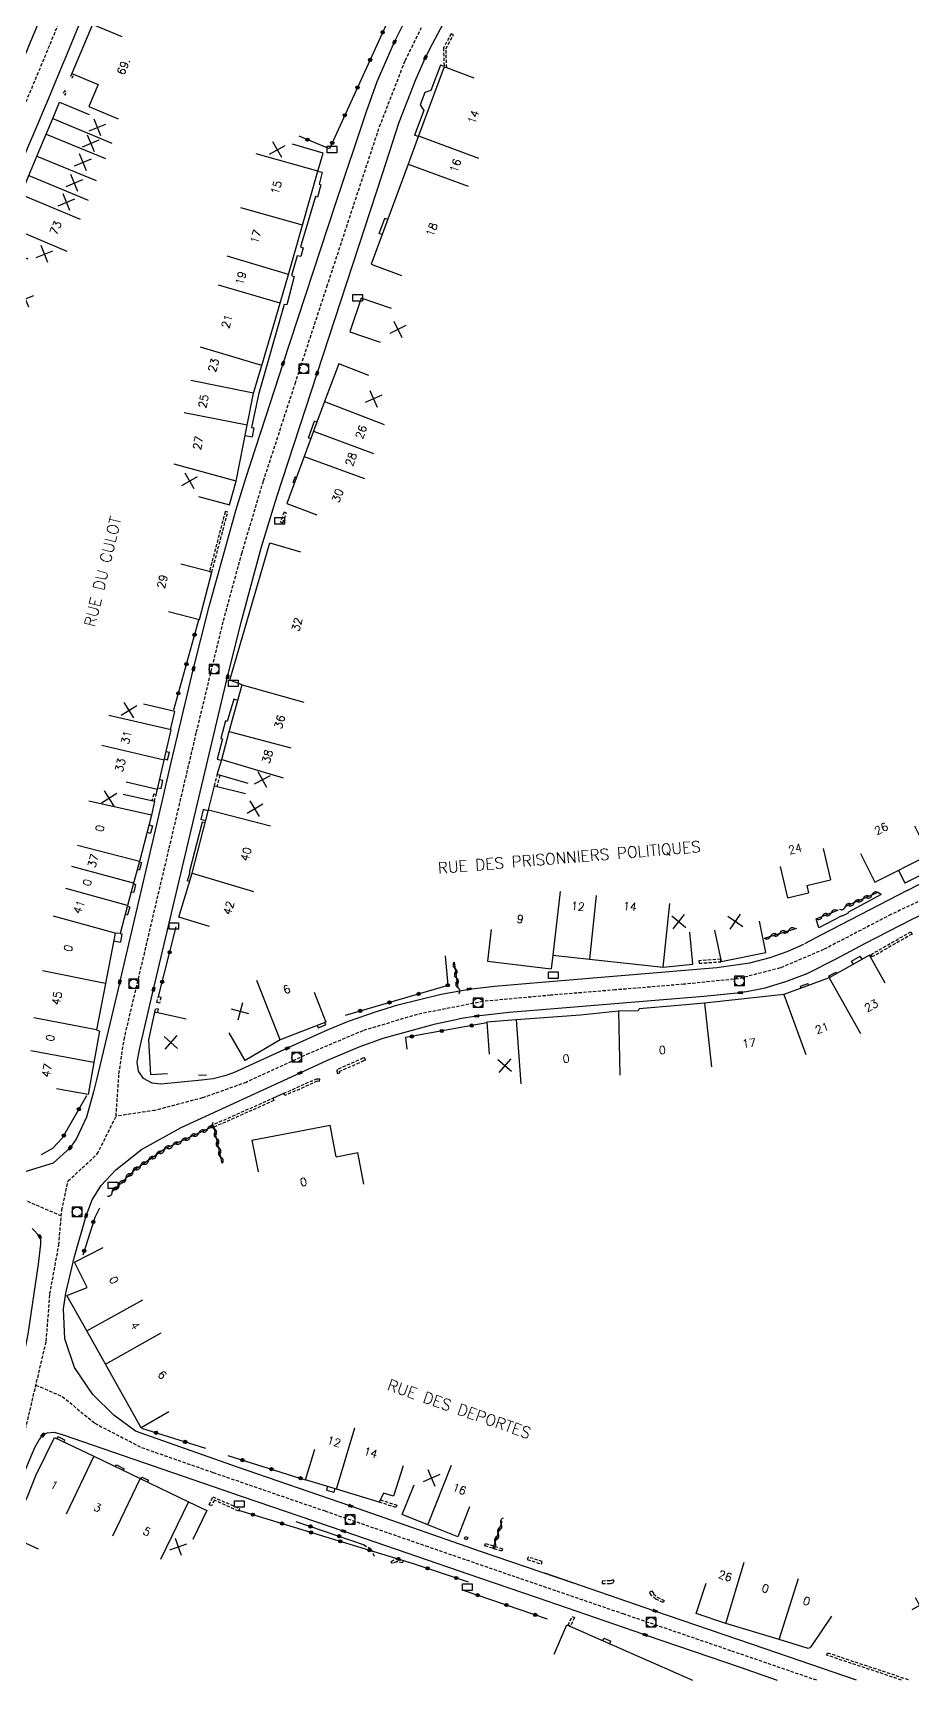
# Model space of a CAD drawing. Header units: millimetres. Extents: x 114000 to 119599, y 120000 to 124063.
# Drawn here: x 114258.4 to 114395.7, y 120000 to 120257.3 of the extents above; entities that cross this region are included whole.
import ezdxf
from ezdxf.enums import TextEntityAlignment as Align

# ---------------------------------------------------------------- set-up
doc = ezdxf.new("R2010")
doc.units = ezdxf.units.MM
doc.linetypes.add('DASHED', pattern=[0.75, 0.5, -0.25])
doc.layers.get('0').update_dxf_attribs({"linetype": 'CONTINUOUS'})
for name, color, linetype in [('W0001', 6, 'DASHED'), ('W0008', 7, 'CONTINUOUS'), ('W0100', 7, 'CONTINUOUS'), ('W0105', 7, 'CONTINUOUS'), ('W0112', 1, 'DASHED'), ('W0310', 3, 'CONTINUOUS'), ('W0322', 7, 'CONTINUOUS'), ('W0400', 7, 'CONTINUOUS'), ('W0420', 7, 'CONTINUOUS'), ('W0989', 7, 'CONTINUOUS'), ('W0991', 7, 'CONTINUOUS'), ('W1102', 7, 'CONTINUOUS'), ('W1471', 7, 'CONTINUOUS')]:
    doc.layers.add(name, color=color, linetype=linetype)
doc.styles.get("Standard").update_dxf_attribs({"font": 'romans.shx', "width": 0.85})

# ---------------------------------------------------------------- blocks, each defined once
blk = doc.blocks.new('t991o')
at = {"color": 0, "linetype": 'Continuous'}
for p, q in [((-1, 1), (1, -1)), ((-1, -1), (1, 1))]:
    blk.add_line(p, q, dxfattribs=at)
blk = doc.blocks.new('T420')
for p, q in [((0.75, 0.75), (-0.75, 0.75)), ((-0.75, 0.75), (-0.75, -0.75)), ((0.75, 0.75), (0.75, -0.75)), ((0.75, -0.75), (-0.75, -0.75))]:
    blk.add_line(p, q)
blk.add_ellipse((0, 0), major_axis=(-0.53, 0.53), ratio=1, start_param=3.926991, end_param=10.210176)
blk = doc.blocks.new('T400')
for p, q in [((-0.15, 0.3), (0.15, 0.3)), ((-0.15, -0.25), (-0.15, 0.3)), ((-0.15, 0.15), (0.15, 0.15)), ((-0.15, 0), (0.15, 0)), ((0.15, 0.3), (0.15, -0.25)), ((-0.15, -0.15), (0.15, -0.15)), ((-0.15, -0.25), (-0.15, -0.3)), ((-0.15, -0.3), (0.15, -0.3)), ((0.15, -0.3), (0.15, -0.25))]:
    blk.add_line(p, q)
blk = doc.blocks.new('T1471')
at = {"color": 0, "linetype": 'Continuous', "flags": 128}
blk.add_lwpolyline([(-0.75, -0.5), (-0.75, 0.5), (0.75, 0.5), (0.75, -0.5), (-0.75, -0.5)], dxfattribs=at)
blk = doc.blocks.new('t322o')
at = {"color": 0, "linetype": 'Continuous'}
for radius in [0.25, 0.15]:
    blk.add_circle((0, 0), radius, dxfattribs=at)
blk = doc.blocks.new('t310o')
at = {"color": 0, "linetype": 'Continuous'}
for centre, start, end in [((-0.5, 0.38), 216.8699, 323.1304), ((0.5, -0.37), 36.8699, 143.1303)]:
    blk.add_arc(centre, 0.625, start, end, dxfattribs=at)

msp = doc.modelspace()

# ---------------------------------------------------------------- linework, layer by layer
at = {"layer": 'W0001', "flags": 128}
msp.add_lwpolyline([(114124.61, 120000), (114153.49, 120035.19, 0.032311), (114161.59, 120046.71, 0.011331), (114164.06, 120050.99, 0.003417), (114167.59, 120057.5), (114193.07, 120110.09), (114235.62, 120198.21, 0.002687), (114237.99, 120203.16, 0.005396), (114242.59, 120213.17, 0.009452), (114258.07, 120248.19, 0.005968), (114269.54, 120276.43, 0.003915), (114276.69, 120295.1), (114297.83, 120351.27)], format="xyb", dxfattribs=at)
at = {"layer": 'W0001'}
for points in [[(114257.28, 120039.2), (114260.52, 120052.93), (114261.08, 120060.29), (114262.48, 120067.96), (114262.94, 120073.39), (114263.94, 120077.96), (114268.49, 120082.17), (114271.42, 120088.07), (114271.87, 120094.7), (114272.66, 120100.02), (114275.78, 120113.24), (114279.71, 120129.93), (114283.97, 120148.04), (114288.19, 120165.47), (114291.05, 120175.98), (114294.43, 120187.29), (114299.38, 120202.48), (114304.34, 120217.63), (114307.85, 120228.34), (114312.57, 120242.65), (114316.58, 120252.98), (114319.98, 120259.85)], [(114433.37, 120124.25), (114427.1, 120126.09), (114422.07, 120128.06), (114415.85, 120127.23), (114408.46, 120125.76), (114401.38, 120123.79), (114392.41, 120119.57), (114381.9, 120114.1), (114375.12, 120111.22), (114368.6, 120109.54), (114360.08, 120108.68), (114349.37, 120107.79), (114339.25, 120106.96), (114328.73, 120105.99), (114318.42, 120103.96), (114309.94, 120101.41), (114301.52, 120097.85), (114291.72, 120093.35), (114284.92, 120090.93), (114277.47, 120088.97), (114271.42, 120088.07)], [(114258.9, 120046.07), (114263.02, 120044.29), (114268.1, 120040.1), (114275.41, 120036.31), (114286.55, 120032.42), (114304.04, 120026.41), (114319.76, 120020.96), (114333.87, 120016.1), (114350.56, 120010.38), (114367.52, 120004.57), (114380.8, 120000)]]:
    msp.add_lwpolyline(points, dxfattribs=at)
at = {"layer": 'W0001', "flags": 128}
msp.add_lwpolyline([(114190.14, 120104.03), (114262.86, 120072.51)], dxfattribs=at)
at = {"layer": 'W0008'}
for p, q in [((114395.05, 120123.38), (114399.39, 120125.62)), ((114369.58, 120107.48), (114369.2, 120107.38)), ((114313.13, 120100.23), (114315.19, 120100.84)), ((114337.19, 120012.87), (114353.77, 120007.16)), ((114354.33, 120006.97), (114368.86, 120002)), ((114368.86, 120002), (114374.65, 120000))]:
    msp.add_line(p, q, dxfattribs=at)
msp.add_lwpolyline([(114245.18, 120234.89, 0.158015), (114248.38, 120234.9, 0.20159), (114249.42, 120235.79), (114254.29, 120246.94, 0.00299), (114257.91, 120255.46, 0.0028), (114261.21, 120263.47, 0.001686), (114267.19, 120278.6, 0.000753), (114269.83, 120285.37), (114294.98, 120352.16)], format="xyb", dxfattribs=at)
at = {"layer": 'W0008', "flags": 128}
msp.add_lwpolyline([(114300.71, 120350.38), (114279.51, 120294.04, -0.003915), (114272.34, 120275.33, -0.005968), (114260.85, 120247.02, -0.009447), (114245.34, 120211.92, -0.005385), (114240.71, 120201.87, -0.002685), (114238.33, 120196.9), (114195.19, 120107.56, 0.115827), (114195.31, 120106.23, 0.160032), (114196.39, 120104.75, 0.039205), (114197.31, 120104.2), (114255.66, 120078.92)], format="xyb", dxfattribs=at)
at = {"layer": 'W0008'}
for points in [[(114288.83, 120156.7), (114291.03, 120165.59), (114292.02, 120169.28), (114294.14, 120177.01), (114296.53, 120184.83), (114302.81, 120204.09), (114313.03, 120235.27), (114315.64, 120243.32), (114318.23, 120249.99), (114319.73, 120253.4), (114320.83, 120255.57), (114324.17, 120261.83), (114331.09, 120272.49), (114339.4, 120282.9), (114345.11, 120289.22), (114352.74, 120296.75), (114360.34, 120303.13), (114365.14, 120306.51)], [(114272.12, 120109.37), (114278.53, 120136.77), (114280.04, 120143.31), (114283.52, 120157.98), (114285.94, 120167.68), (114290.11, 120182.68), (114291.67, 120187.7), (114295.53, 120199.56), (114297.49, 120205.64), (114305.66, 120230.53), (114310.5, 120244.98), (114312.17, 120249.7), (114314.89, 120255.87), (114317.88, 120261.82), (114319.15, 120264.1), (114322.56, 120269.71), (114326.76, 120275.86), (114331.6, 120282.12), (114334.33, 120285.43), (114341.31, 120293.21), (114349, 120300.77), (114353.91, 120305.02)], [(114298.18, 120098.7), (114289.74, 120094.82), (114288.42, 120094.35), (114286.57, 120093.9), (114284.77, 120093.7), (114278.39, 120093.07), (114277.03, 120093.25), (114275.71, 120093.97), (114274.94, 120095.12), (114274.72, 120096.49), (114275.1, 120098.46), (114277.28, 120107.9), (114288.83, 120156.7)], [(114395.05, 120123.38), (114381.59, 120116.39), (114378.89, 120114.99)], [(114369.58, 120107.48), (114372.77, 120108.1), (114376.02, 120109.11), (114379.32, 120110.38), (114383.85, 120112.65), (114388.34, 120115.04), (114395.71, 120118.84), (114398.19, 120120), (114400.85, 120121.05)], [(114298.55, 120098.89), (114304.42, 120101.56), (114307.7, 120102.91), (114311.9, 120104.39), (114315.43, 120105.45), (114322.2, 120107.14), (114326.55, 120107.93), (114330.49, 120108.36), (114337.83, 120109), (114365.24, 120111.27), (114370.35, 120112.04), (114373.56, 120112.86), (114376.22, 120113.8), (114378.8, 120114.93)], [(114271.99, 120109.03), (114268.37, 120093.76), (114267.9, 120091.85), (114266.82, 120087.92), (114265.25, 120084.57), (114264.26, 120083.14), (114261.58, 120080.71), (114255.66, 120078.92)], [(114368.9, 120107.35), (114363.2, 120106.77), (114340.46, 120104.9), (114332.78, 120104.26), (114327.76, 120103.7), (114324.99, 120103.28)], [(114315.19, 120100.84), (114321.3, 120102.49), (114324.99, 120103.28)], [(114342.67, 120015.19), (114328.33, 120020.07), (114308.06, 120027.17), (114290.24, 120033.29), (114274.45, 120038.86), (114271.05, 120041.37), (114267.78, 120044.61), (114264.92, 120048.84), (114263.41, 120053.32), (114263.2, 120058), (114263.57, 120060.41), (114263.62, 120060.64), (114264.9, 120066.15), (114266.75, 120072.52), (114267.67, 120075.01), (114269.09, 120077.27), (114271.39, 120079.67), (114275.41, 120082.89), (114281.58, 120086.3), (114300.14, 120094.82), (114304.3, 120096.76), (114309.35, 120098.92), (114313.13, 120100.23)], [(114238.85, 120000), (114241.63, 120006.76), (114244.69, 120014.13), (114246.05, 120017.32), (114249.38, 120026.06), (114251.93, 120032.56), (114253.65, 120037.31), (114254.58, 120040.25), (114254.45, 120039.66), (114255.89, 120045.04), (114257.67, 120054.05), (114259.31, 120064.95), (114259.68, 120068.06), (114259.66, 120068.86), (114259.5, 120069.28), (114258.29, 120070.52)], [(114243.76, 120000), (114246.65, 120007.02), (114251.16, 120017.97), (114254.64, 120026.34), (114257.74, 120033.96), (114258.73, 120036.32), (114259.41, 120037.51), (114259.99, 120038.24), (114260.67, 120038.62), (114261.74, 120038.7), (114263.18, 120038.32), (114291.13, 120028.67), (114306.96, 120023.27), (114328.18, 120015.95), (114337.19, 120012.87)], [(114387.01, 120000), (114372.76, 120004.88), (114355.56, 120010.78), (114338.34, 120016.69)]]:
    msp.add_lwpolyline(points, dxfattribs=at)
at = {"layer": 'W0100'}
for p, q in [((114381.82, 120129.87), (114382.97, 120125)), ((114379.28, 120124.12), (114382.97, 120125)), ((114379.28, 120124.12), (114379.56, 120122.97)), ((114339.61, 120113.24), (114339.36, 120111.11)), ((114339.61, 120113.24), (114345.34, 120112.57)), ((114282.34, 120103.22), (114277.46, 120104.3)), ((114292.64, 120084.3), (114304.84, 120086.67)), ((114305.8, 120081.73), (114304.84, 120086.67)), ((114292.64, 120084.3), (114293.59, 120079.39)), ((114305.8, 120081.73), (114309.15, 120082.38)), ((114310.1, 120077.47), (114309.15, 120082.38))]:
    msp.add_line(p, q, dxfattribs=at)
at = {"layer": 'W0100', "flags": 128}
for points in [[(114272.35, 120256.65), (114267.75, 120258.6), (114264.51, 120250.92), (114268.6, 120249.19), (114267.15, 120245.78), (114271.76, 120243.84)], [(114257.71, 120221.92), (114253.13, 120223.91), (114254.51, 120227.09), (114256.58, 120232.01), (114257.82, 120234.99), (114259.11, 120238.12), (114260.52, 120241.47), (114261.53, 120243.9), (114262.58, 120246.43), (114267.19, 120244.52)]]:
    msp.add_lwpolyline(points, dxfattribs=at)
at = {"layer": 'W0100'}
for points in [[(114327.34, 120250.22), (114322.65, 120251.96), (114318.64, 120241.18), (114317.01, 120236.79), (114311.27, 120221.12), (114315.96, 120219.4)], [(114284.31, 120184.87), (114289.13, 120183.54), (114290.15, 120187.26), (114291.87, 120196.02), (114292.88, 120200.99), (114294.17, 120205.31), (114297.02, 120215.07), (114298.34, 120219.55), (114300.51, 120227.23), (114302.92, 120235.65), (114303.74, 120238.49), (114298.94, 120239.88)], [(114314.4, 120214.21), (114309.67, 120215.81), (114307.9, 120210.58), (114312.63, 120208.98)], [(114310.87, 120203.77), (114306.2, 120205.56), (114303.95, 120199.68), (114302.25, 120195.06), (114300.8, 120191.09), (114298.09, 120183.76), (114302.77, 120182.02)], [(114292.02, 120140.04), (114287.22, 120141.46), (114287.91, 120143.77), (114289.06, 120148.15), (114291.12, 120155.44), (114289.17, 120156.16), (114295.41, 120177.61), (114300.21, 120176.21)], [(114279.6, 120166.89), (114284.44, 120165.63), (114286.38, 120173.04), (114281.54, 120174.3)], [(114273, 120140.29), (114277.87, 120139.16), (114278.92, 120143.7), (114280.01, 120148.4), (114279.91, 120148.44), (114280.58, 120151.29), (114275.71, 120152.44)], [(114272.52, 120138.34), (114277.4, 120137.26), (114276.93, 120135.11), (114275.05, 120127.84), (114274.16, 120124.49), (114273.19, 120120.99), (114272.04, 120116.59), (114271.3, 120116.63), (114269.75, 120108.82), (114268.37, 120101.58), (114268.85, 120101.35), (114267.96, 120096.48), (114267.05, 120091.46), (114262.13, 120092.35)], [(114286.02, 120117.72), (114281.23, 120119.16), (114283.3, 120126.05), (114285.84, 120135.92), (114286.77, 120139.67), (114291.62, 120138.47)], [(114387.64, 120129.08), (114389.9, 120124.62), (114398.39, 120128.91), (114396.14, 120133.38)], [(114375.12, 120127.05), (114376.28, 120122.19), (114379.56, 120122.97)], [(114364.88, 120117.11), (114365.88, 120112.21), (114372.88, 120113.64), (114371.88, 120118.54)], [(114330, 120117.23), (114329.43, 120112.26), (114339.36, 120111.11)], [(114345.34, 120112.57), (114356.84, 120111.35), (114361.49, 120111.82), (114360.99, 120116.8)], [(114391.51, 120108.85), (114389.07, 120113.21), (114382.77, 120109.69), (114375.69, 120107.1), (114363.28, 120105.74), (114359.16, 120105.35), (114353.1, 120104.82), (114352.94, 120104.55), (114349.85, 120104.49), (114343.93, 120103.84), (114333.88, 120103.1), (114329.32, 120102.77), (114329.68, 120097.78)], [(114302.36, 120107.42), (114304.18, 120102.76), (114297.05, 120099.97), (114291.57, 120096.77), (114289.05, 120101.1)], [(114279.43, 120094.67), (114276.86, 120094.52), (114276.51, 120100), (114277.46, 120104.3)], [(114279.68, 120041.87), (114275.32, 120039.41), (114269.74, 120049.34), (114266.84, 120054.53), (114263.73, 120060.07), (114266.92, 120061.33), (114264.92, 120065.28), (114269.38, 120067.54)], [(114259.32, 120020.43), (114254.78, 120022.52), (114257.65, 120028.75), (114258.89, 120031.94), (114261.79, 120037.91), (114267.97, 120034.95), (114275.17, 120031.49), (114282.73, 120027.82), (114285.57, 120026.46), (114283.41, 120021.95)], [(114316.26, 120033.46), (114314.72, 120028.7), (114313.18, 120029.2), (114312.5, 120027.81), (114305.83, 120029.8), (114300.99, 120031.28), (114302.45, 120036.06)], [(114326.62, 120027.04), (114324.79, 120022.39), (114320.12, 120024.23), (114316.09, 120025.84), (114317.94, 120030.48)], [(114383.11, 120009.97), (114379.9, 120005.2), (114379.74, 120005.04), (114379.49, 120004.95), (114379.31, 120004.97), (114374.94, 120006.35), (114366.63, 120008.84), (114361.99, 120010.39), (114363.58, 120015.13)], [(114339.81, 120004.05), (114341.82, 120008.63), (114361.44, 120000)]]:
    msp.add_lwpolyline(points, dxfattribs=at)
at = {"layer": 'W0105'}
for p, q in [((114322.63, 120252), (114322.05, 120252.22)), ((114318.6, 120241.08), (114318, 120241.31)), ((114302.93, 120235.69), (114303.6, 120235.51)), ((114312.52, 120225.94), (114313.38, 120228.28)), ((114313.83, 120228.11), (114313.38, 120228.28)), ((114312.97, 120225.78), (114312.52, 120225.94)), ((114301.44, 120194.04), (114302.38, 120196.6)), ((114302.76, 120196.46), (114302.38, 120196.6)), ((114291.55, 120194.39), (114292.69, 120194.2)), ((114301.82, 120193.89), (114301.44, 120194.04)), ((114299.06, 120187.06), (114299.37, 120187.91)), ((114299.28, 120186.98), (114299.06, 120187.06)), ((114299.59, 120187.82), (114299.37, 120187.91)), ((114290.43, 120152.99), (114289.78, 120153.18)), ((114278.96, 120143.86), (114279.45, 120143.73)), ((114279.23, 120145.03), (114279.74, 120144.9)), ((114279.45, 120143.73), (114279.74, 120144.9)), ((114278.22, 120140.68), (114278.74, 120140.57)), ((114277.68, 120138.27), (114277.87, 120139.16)), ((114277.91, 120139.34), (114278.48, 120139.23)), ((114278.48, 120139.23), (114278.74, 120140.57)), ((114285.03, 120135.96), (114284.65, 120134.4)), ((114285.8, 120135.78), (114285.03, 120135.96)), ((114276.54, 120133.6), (114277.11, 120133.43)), ((114277.11, 120133.43), (114276.78, 120132.27)), ((114285.4, 120134.22), (114284.65, 120134.4)), ((114285.31, 120133.87), (114284.84, 120133.99)), ((114276.23, 120132.42), (114276.78, 120132.27)), ((114275.03, 120127.77), (114275.39, 120127.68)), ((114274.73, 120126.63), (114275.1, 120126.54)), ((114275.39, 120127.68), (114275.1, 120126.54)), ((114393.58, 120126.48), (114394.6, 120124.46)), ((114399.01, 120126.7), (114394.6, 120124.46)), ((114273.78, 120123.13), (114274.18, 120123.04)), ((114274.12, 120124.35), (114274.47, 120124.27)), ((114274.47, 120124.27), (114274.18, 120123.04)), ((114282.9, 120124.71), (114282.54, 120124.82)), ((114390.9, 120122.71), (114390.34, 120123.01)), ((114273.16, 120120.86), (114273.55, 120120.75)), ((114273.55, 120120.75), (114273.21, 120119.54)), ((114272.84, 120119.64), (114273.21, 120119.54)), ((114381.15, 120117.49), (114380.75, 120118.89)), ((114271.07, 120115.46), (114272.09, 120115.26)), ((114272.04, 120116.59), (114272.34, 120116.53)), ((114272.34, 120116.53), (114272.09, 120115.26)), ((114386.26, 120112.28), (114387.62, 120113.07)), ((114387.91, 120112.57), (114387.62, 120113.07)), ((114382.71, 120109.98), (114383.83, 120110.56)), ((114382.84, 120109.73), (114382.71, 120109.98)), ((114383.94, 120110.35), (114383.83, 120110.56)), ((114386.54, 120111.8), (114386.26, 120112.28)), ((114378.28, 120108.38), (114379.45, 120108.8)), ((114378.39, 120108.09), (114378.28, 120108.38)), ((114379.56, 120108.51), (114379.45, 120108.8)), ((114302.82, 120102.23), (114302.96, 120101.87)), ((114302.96, 120101.87), (114304.11, 120102.35)), ((114303.98, 120102.68), (114304.11, 120102.35)), ((114284.29, 120094.46), (114285.53, 120094.55)), ((114295.88, 120090.87), (114297.6, 120091.64)), ((114262.23, 120037.71), (114262.37, 120037.99)), ((114263.44, 120037.46), (114262.37, 120037.99)), ((114263.3, 120037.19), (114263.44, 120037.46)), ((114271.33, 120033.34), (114271.46, 120033.6)), ((114271.46, 120033.6), (114272.67, 120032.99)), ((114272.55, 120032.75), (114272.67, 120032.99)), ((114275.29, 120031.43), (114275.42, 120031.71)), ((114275.42, 120031.71), (114276.5, 120031.2)), ((114276.36, 120030.91), (114276.5, 120031.2)), ((114304.42, 120030.23), (114304.27, 120029.66)), ((114304.27, 120029.66), (114305.44, 120029.35)), ((114305.58, 120029.88), (114305.44, 120029.35)), ((114347.43, 120006.16), (114347.6, 120006.56)), ((114347.6, 120006.56), (114348.66, 120006.1)), ((114348.49, 120005.7), (114348.66, 120006.1))]:
    msp.add_line(p, q, dxfattribs=at)
for points in [[(114322.05, 120252.22), (114320.56, 120248.26), (114319.64, 120247.97), (114318.92, 120246.03), (114319.48, 120245.17), (114318, 120241.31)], [(114303.6, 120235.51), (114303.12, 120233.63), (114303.4, 120233.52), (114302.85, 120231.62), (114302.57, 120231.7), (114300.2, 120223.84), (114300.61, 120223.7), (114300.27, 120222.34), (114299.69, 120222.44), (114298.79, 120219.38), (114299.22, 120219.22), (114298.1, 120214.79), (114297.68, 120214.85), (114293.64, 120200.78), (114292.57, 120195.63), (114292.92, 120195.58), (114292.69, 120194.2)], [(114289.78, 120153.18), (114288.77, 120149.7), (114288.49, 120149.8), (114287.8, 120147.05), (114288.06, 120147.01), (114287.2, 120143.83), (114287.83, 120143.67)], [(114284.84, 120133.99), (114282.81, 120126.13), (114282.91, 120126.09), (114282.54, 120124.82)], [(114390.9, 120122.71), (114385.66, 120119.88), (114385.72, 120119.77), (114384.8, 120119.3), (114384.75, 120119.36), (114381.15, 120117.49)]]:
    msp.add_lwpolyline(points, dxfattribs=at)
at = {"layer": 'W0112'}
for p, q in [((114323.74, 120257.14), (114322.52, 120254.89)), ((114322.52, 120254.89), (114322.64, 120251.92)), ((114323.04, 120251.82), (114322.93, 120254.8)), ((114286.37, 120173.04), (114288.85, 120182.4)), ((114288.85, 120182.4), (114288.46, 120182.5)), ((114297.66, 120182.39), (114297.06, 120180.89)), ((114297.06, 120180.89), (114297.43, 120180.75)), ((114286.78, 120139.67), (114287.23, 120141.46)), ((114287.61, 120141.35), (114287.17, 120139.57)), ((114277.68, 120138.26), (114277.3, 120138.37)), ((114277.39, 120137.27), (114277.68, 120138.26)), ((114389.26, 120113.29), (114395.5, 120116.87)), ((114395.5, 120116.87), (114395.7, 120116.52)), ((114365.86, 120112.2), (114365.83, 120112.6)), ((114362.44, 120111.95), (114365.86, 120112.2)), ((114277.46, 120104.3), (114277.6, 120104.91)), ((114277.6, 120104.91), (114277.99, 120104.82)), ((114277.79, 120105.81), (114278.02, 120106.76)), ((114278.02, 120106.76), (114278.41, 120106.67)), ((114305.87, 120095.19), (114305.95, 120094.76)), ((114297.59, 120091.64), (114302.76, 120093.93)), ((114302.76, 120093.93), (114303.19, 120093.88)), ((114286.16, 120086.56), (114295.88, 120090.87)), ((114295.88, 120090.87), (114296.04, 120090.5)), ((114285.96, 120027.36), (114286.54, 120028.63)), ((114286.54, 120028.63), (114290.7, 120026.76)), ((114315.11, 120026.94), (114312.49, 120027.8)), ((114325.82, 120022.05), (114325.96, 120022.42)), ((114326.21, 120021.9), (114325.82, 120022.05)), ((114329, 120020.96), (114329.12, 120021.34)), ((114331.64, 120020.12), (114329, 120020.96)), ((114314.39, 120018.53), (114315.1, 120018.91)), ((114315.1, 120018.91), (114316.2, 120018.7)), ((114335.63, 120018.83), (114337.85, 120018.13)), ((114337.85, 120018.13), (114337.97, 120018.51)), ((114347.33, 120015.06), (114348.64, 120015.1)), ((114348.64, 120015.1), (114349.2, 120015.28)), ((114355.01, 120013.22), (114354.71, 120013.72)), ((114342.03, 120008.56), (114342.63, 120009.93)), ((114342.63, 120009.93), (114343, 120009.76)), ((114394.06, 120000), (114382.39, 120003.88))]:
    msp.add_line(p, q, dxfattribs=at)
for points in [[(114322.93, 120254.8), (114324.09, 120256.95), (114323.74, 120257.14)], [(114288.46, 120182.5), (114285.99, 120173.15), (114286.37, 120173.04)], [(114297.43, 120180.75), (114298.03, 120182.24), (114297.66, 120182.39)], [(114277.3, 120138.37), (114277.01, 120137.38), (114277.39, 120137.27)], [(114395.7, 120116.52), (114389.46, 120112.94), (114389.26, 120113.29)], [(114365.83, 120112.6), (114362.41, 120112.35), (114362.44, 120111.95)], [(114277.99, 120104.82), (114277.85, 120104.21), (114277.46, 120104.3)], [(114278.41, 120106.67), (114278.18, 120105.71), (114277.79, 120105.81)], [(114310.22, 120097.21), (114309.97, 120097.13), (114306, 120095.37), (114305.87, 120095.19)], [(114310.11, 120096.75), (114310.34, 120096.83), (114310.22, 120097.21)], [(114305.95, 120094.76), (114306.35, 120094.84), (114306.3, 120095.1), (114306.26, 120095.04), (114310.11, 120096.75)], [(114302.83, 120093.52), (114297.76, 120091.28), (114297.59, 120091.64)], [(114303.19, 120093.88), (114303.15, 120093.48), (114302.83, 120093.52)], [(114296.04, 120090.5), (114286.32, 120086.19), (114286.16, 120086.56)], [(114286.74, 120028.1), (114286.32, 120027.19), (114285.96, 120027.36)], [(114290.7, 120026.76), (114290.53, 120026.4), (114286.74, 120028.1)], [(114312.67, 120028.16), (114315.23, 120027.32), (114315.11, 120026.94)], [(114325.96, 120022.42), (114326.35, 120022.28), (114326.21, 120021.9)], [(114310.12, 120021.14), (114311.18, 120020.48), (114311.72, 120019.31)], [(114329.12, 120021.34), (114331.76, 120020.5), (114331.64, 120020.12)], [(114315.16, 120018.49), (114314.58, 120018.18), (114314.39, 120018.53)], [(114316.2, 120018.7), (114316.13, 120018.3), (114315.16, 120018.49)], [(114337.97, 120018.51), (114335.75, 120019.21), (114335.63, 120018.83)], [(114348.57, 120015.5), (114347.32, 120015.46), (114347.33, 120015.06)], [(114349.2, 120015.28), (114349.08, 120015.66), (114348.57, 120015.5)], [(114354.71, 120013.72), (114355.05, 120013.92), (114355.32, 120013.48), (114355.92, 120012.97)], [(114356.83, 120012.09), (114355.7, 120012.63), (114355.01, 120013.22)], [(114355.92, 120012.97), (114357.01, 120012.45), (114356.83, 120012.09)], [(114343, 120009.76), (114342.39, 120008.4), (114342.03, 120008.56)], [(114382.39, 120003.88), (114382.51, 120004.26), (114395.33, 120000)]]:
    msp.add_lwpolyline(points, dxfattribs=at)
at = {"layer": 'W0112', "flags": 128}
msp.add_lwpolyline([(114264.51, 120250.92), (114264.29, 120250.42), (114264.61, 120250.28), (114264.83, 120250.79)], dxfattribs=at)
msp.add_lwpolyline([(114263.34, 120248.24), (114263.13, 120247.73), (114263.45, 120247.59), (114263.67, 120248.11)], close=True, dxfattribs=at)
at = {"layer": 'W0310'}
for p, q in [((114390.34, 120123.01), (114385.18, 120120.75)), ((114380.75, 120118.89), (114384.24, 120120.28)), ((114372.65, 120115.85), (114377.7, 120117.46)), ((114324.21, 120112.12), (114324.79, 120108.04)), ((114330.31, 120020.53), (114331.72, 120024.84))]:
    msp.add_line(p, q, dxfattribs=at)
msp.add_lwpolyline([(114288, 120080.73), (114286.66, 120086.53), (114279.16, 120083.01), (114274.32, 120079.67), (114270.79, 120076.26)], dxfattribs=at)
at = {"layer": 'W0322'}
for p, q in [((114284.3, 120165.55), (114280.4, 120151.47)), ((114278.03, 120106.76), (114280.8, 120117.67)), ((114275.39, 120039.33), (114285.37, 120036.2)), ((114288.88, 120035.07), (114300.93, 120031.29)), ((114299.51, 120024.76), (114310.14, 120021.13)), ((114325.62, 120014.03), (114338.71, 120009.55))]:
    msp.add_line(p, q, dxfattribs=at)
for points in [[(114316, 120263.85), (114304.74, 120239.14), (114300.03, 120241.13)], [(114307.26, 120103.84), (114323.25, 120108.51), (114322.88, 120113.09)], [(114329.29, 120102.64), (114316.59, 120100.35), (114316.82, 120098.53)], [(114266.79, 120091.23), (114263.02, 120084.63), (114261.48, 120083.01), (114259.7, 120082.06)], [(114268.84, 120073.72), (114268.08, 120072.24), (114266.24, 120066.38)], [(114290.52, 120026.52), (114317.83, 120018.19), (114326.38, 120015.34)]]:
    msp.add_lwpolyline(points, dxfattribs=at)
at = {"layer": 'W1102'}
for p, q in [((114318.64, 120241.18), (114328.01, 120237.7)), ((114302.92, 120235.65), (114293.3, 120238.4)), ((114317.01, 120236.79), (114326.38, 120233.32)), ((114300.51, 120227.23), (114290.89, 120229.95)), ((114298.34, 120219.55), (114288.75, 120222.37)), ((114297.02, 120215.07), (114287.42, 120217.87)), ((114294.17, 120205.31), (114284.59, 120208.17)), ((114292.88, 120200.99), (114283.09, 120202.99)), ((114291.87, 120196.02), (114282.05, 120197.94)), ((114303.95, 120199.68), (114313.29, 120196.1)), ((114302.25, 120195.06), (114311.63, 120191.6)), ((114290.15, 120187.26), (114280.51, 120189.91)), ((114300.8, 120191.09), (114310.2, 120187.67)), ((114291.12, 120155.44), (114300.74, 120152.73)), ((114280.01, 120148.4), (114270.27, 120150.66)), ((114278.92, 120143.7), (114269.18, 120145.95)), ((114289.06, 120148.15), (114298.73, 120145.6)), ((114287.91, 120143.77), (114297.5, 120140.93)), ((114276.93, 120135.11), (114267.16, 120137.28)), ((114285.84, 120135.92), (114295.52, 120133.43)), ((114275.05, 120127.84), (114265.37, 120130.34)), ((114274.16, 120124.49), (114264.49, 120127.06)), ((114283.3, 120126.05), (114292.88, 120123.17)), ((114273.19, 120120.99), (114263.55, 120123.65)), ((114340.76, 120123.17), (114339.61, 120113.24)), ((114346.4, 120122.52), (114345.34, 120112.57)), ((114356.84, 120111.35), (114357.89, 120121.3)), ((114271.3, 120116.63), (114261.66, 120119.29)), ((114269.75, 120108.82), (114259.94, 120110.77)), ((114297.05, 120099.97), (114293.4, 120109.28)), ((114382.77, 120109.69), (114387.65, 120100.96)), ((114363.28, 120105.74), (114364.37, 120095.8)), ((114375.69, 120107.1), (114379.14, 120097.71)), ((114268.37, 120101.58), (114258.55, 120103.45)), ((114333.88, 120103.1), (114334.62, 120093.12)), ((114349.85, 120104.49), (114350.05, 120094.49)), ((114267.96, 120096.48), (114258.12, 120098.27)), ((114266.84, 120054.53), (114275.57, 120059.4)), ((114269.74, 120049.34), (114278.45, 120054.24)), ((114305.83, 120029.8), (114308.69, 120039.38)), ((114267.97, 120034.95), (114263.65, 120025.93)), ((114320.12, 120024.23), (114323.79, 120033.54)), ((114275.17, 120031.49), (114270.84, 120022.48)), ((114282.73, 120027.82), (114278.35, 120018.82)), ((114366.63, 120008.84), (114369.5, 120018.42)), ((114374.94, 120006.35), (114377.96, 120015.88))]:
    msp.add_line(p, q, dxfattribs=at)
at = {"layer": 'W1102', "flags": 128}
for points in [[(114261.53, 120243.9), (114270.77, 120240.07)], [(114260.52, 120241.47), (114269.76, 120237.65)], [(114259.06, 120238.01), (114268.31, 120234.21)], [(114257.82, 120234.99), (114267.06, 120231.16)], [(114256.58, 120232.01), (114265.82, 120228.17)], [(114254.51, 120227.09), (114263.72, 120223.2)]]:
    msp.add_lwpolyline(points, dxfattribs=at)

# ---------------------------------------------------------------- block references
at = {"layer": 'W0310'}
for p, rotation in [((114388.05, 120122.01), 203.5868307814223), ((114389.43, 120122.61), 203.5868307814223), ((114383.07, 120119.82), 21.75587822415836), ((114385.3, 120120.81), 203.5868307814223), ((114386.68, 120121.41), 203.5868307814223), ((114376.46, 120117.07), 17.70267209188577), ((114381.68, 120119.26), 21.75587822415836), ((114373.6, 120116.16), 17.70267209188577), ((114375.03, 120116.61), 17.70267209188577), ((114324.35, 120111.13), 278.1616462000047), ((114324.56, 120109.64), 278.1616462000047), ((114324.77, 120108.16), 278.1616462000047), ((114285.71, 120086.09), 205.2129243397202), ((114286.76, 120086.09), 103.0003161751167), ((114280.28, 120083.53), 205.2129243397202), ((114281.64, 120084.17), 205.2129243397202), ((114283, 120084.81), 205.2129243397202), ((114284.35, 120085.45), 205.2129243397202), ((114287.1, 120084.63), 103.0003161751167), ((114287.43, 120083.17), 103.0003161751167), ((114276.48, 120081.16), 214.5114773345763), ((114277.71, 120082.01), 214.5114773345763), ((114278.95, 120082.86), 214.5114773345763), ((114287.77, 120081.7), 103.0003161751167), ((114272.96, 120078.37), 224.0177879816889), ((114274.04, 120079.41), 224.0177879816889), ((114275.24, 120080.31), 214.5114773345763), ((114270.81, 120076.28), 224.0177879816889), ((114271.89, 120077.32), 224.0177879816889), ((114331.55, 120024.34), 71.92498122952546), ((114330.62, 120021.48), 71.92498122952546), ((114331.09, 120022.91), 71.92498122952546)]:
    msp.add_blockref('t310o', p, dxfattribs=dict(at, rotation=rotation))
at = {"layer": 'W0322'}
for p, rotation in [((114313.05, 120257.37), 245.5121483011296), ((114311.08, 120253.05), 245.5121483011296), ((114309.11, 120248.73), 245.5121483011296), ((114307.14, 120244.4), 245.5121483011296), ((114301.32, 120240.59), 157.0647902742306), ((114305.17, 120240.08), 245.5121483011296), ((114283.67, 120163.26), 254.5058234429064), ((114282.4, 120158.68), 254.5058234429064), ((114281.13, 120154.11), 254.5058234429064), ((114279.78, 120113.67), 75.75383802183171), ((114278.61, 120109.07), 75.75383802183171), ((114318.66, 120107.17), 16.28146368348261), ((114323.22, 120108.51), 16.28146368348261), ((114309.54, 120104.51), 16.28146368348261), ((114314.1, 120105.84), 16.28146368348261), ((114326.95, 120102.22), 190.2234470496896), ((114317.6, 120100.53), 190.2234470496896), ((114322.28, 120101.38), 190.2234470496896), ((114265.61, 120089.16), 240.249525974881), ((114263.26, 120085.04), 240.249525974881), ((114267.86, 120071.56), 252.5665852681647), ((114266.44, 120067.03), 252.5665852681647), ((114277.66, 120038.62), 342.5976378572284), ((114282.19, 120037.2), 342.5976378572284), ((114291.15, 120034.36), 342.5676833988377), ((114295.68, 120032.94), 342.5676833988377), ((114300.21, 120031.52), 342.5676833988377), ((114292.79, 120025.83), 343.0441547475798), ((114297.33, 120024.44), 343.0441547475798), ((114301.76, 120023.99), 341.1602355515475), ((114301.88, 120023.06), 343.0441547475798), ((114306.25, 120022.46), 341.1602355515475), ((114306.42, 120021.67), 343.0441547475798), ((114310.96, 120020.29), 343.0441547475798), ((114315.51, 120018.9), 343.0441547475798), ((114320.03, 120017.46), 341.5389805289523), ((114324.54, 120015.95), 341.5389805289523), ((114327.87, 120013.26), 341.0804176664557), ((114332.37, 120011.72), 341.0804176664557), ((114336.86, 120010.18), 341.0804176664557)]:
    msp.add_blockref('t322o', p, dxfattribs=dict(at, rotation=rotation))
at = {"layer": 'W0400'}
for p, rotation in [((114314.89, 120255.87), 336.2304998073373), ((114319.73, 120253.4), 156.3068399680336), ((114297.49, 120205.64), 342.1566720850197), ((114302.81, 120204.09), 161.9424451406879), ((114283.52, 120157.98), 346.6511188888405), ((114288.83, 120156.7), 166.0943409213321), ((114271.99, 120109.03), 346.6371402887888), ((114277.28, 120107.9), 347.0193617341007), ((114326.55, 120107.93), 280.2722247455312), ((114368.9, 120107.35), 95.8261036877418), ((114327.76, 120103.7), 96.34799962511167), ((114298.18, 120098.7), 294.6330340637297), ((114300.14, 120094.82), 114.6495068015017), ((114264.26, 120083.14), 325.322598139265), ((114266.75, 120072.52), 163.7594000687132), ((114259.5, 120069.28), 20.70403104435883), ((114259.99, 120038.24), 141.5987832354503), ((114308.06, 120027.17), 250.6890774336361), ((114306.96, 120023.27), 71.16251410620282), ((114355.56, 120010.78), 251.0719808665198), ((114354.05, 120007.07), 71.04827129142602)]:
    msp.add_blockref('T400', p, dxfattribs=dict(at, rotation=rotation))
at = {"layer": 'W0420'}
for p in [(114300.71, 120204.8), (114286.72, 120157.89), (114368.74, 120109.17), (114274.18, 120108.74), (114327.94, 120105.77), (114299.61, 120097.26), (114265.31, 120073.12), (114307.93, 120025.06), (114354.95, 120009.01)]:
    msp.add_blockref('T420', p, dxfattribs=at)
at = {"layer": 'W0991'}
for p, rotation in [((114268.52, 120242.49), 67.48973642104303), ((114267.49, 120240), 67.52805740427256), ((114296.6, 120239.02), 73.87854461104384), ((114266.25, 120237.05), 67.15314963414127), ((114264.91, 120233.82), 67.65686945299854), ((114263.67, 120230.81), 67.46251861751665), ((114260.24, 120222.73), 66.51219846641801), ((114257.25, 120215.75), 66.74203938576733), ((114315.41, 120210.95), 251.3126968124924), ((114311.62, 120200.12), 249.0616377983621), ((114282.9, 120187.26), 74.6076381724317), ((114273.43, 120151.47), 76.73175203523492), ((114294.28, 120140.63), 73.50021480483176), ((114270.33, 120137.7), 257.4811183933803), ((114293.1, 120136.11), 76.08916372879364), ((114359.29, 120118.45), 5.779989855396966), ((114368.1, 120118.45), 100.7044223705191), ((114290.79, 120104.42), 210.2081557521741), ((114279.96, 120099.6), 183.3604600898844), ((114332.11, 120095.95), 184.1141873291803), ((114320.69, 120031.54), 158.3268607722209), ((114281.13, 120020.82), 334.4027900489282), ((114396.9, 120011.64), 254.1857689148392)]:
    msp.add_blockref('t991o', p, dxfattribs=dict(at, rotation=rotation))
at = {"layer": 'W1471'}
for p in [(114305.12, 120239.06), (114309.12, 120215.89), (114296.96, 120181.06), (114289.74, 120155.69), (114280.44, 120117.77), (114339.71, 120110.1), (114270.94, 120077.27), (114290.68, 120027.49), (114326.28, 120014.51)]:
    msp.add_blockref('T1471', p, dxfattribs=at)

# ---------------------------------------------------------------- texts
at = {"layer": 'W0989'}
for s, rotation, p in [('RUE DU CULOT', 76.386, (114269.32, 120173.12)), ('RUE DES PRISONNIERS POLITIQUES', 4.7238, (114342.19, 120128.43)), ('RUE DES DEPORTES', 340.7575, (114325.01, 120042.33))]:
    msp.add_text(s, height=1.75, rotation=rotation, dxfattribs=at).set_placement(p, align=Align.MIDDLE)
at = {"layer": 'W0991'}
for s, rotation, p in [('69.', 67.0986, (114272.58, 120252.03)), ('14', 69.5828, (114327.21, 120244.13)), ('16', 69.6386, (114324.39, 120236.55)), ('15', 74.0378, (114296.44, 120233.13)), ('73', 67.1139, (114261.99, 120226.82)), ('17', 74.2361, (114293.23, 120225.44)), ('18', 69.8788, (114320.71, 120226.55)), ('19', 73.6017, (114290.89, 120218.95)), ('21', 73.7273, (114288.71, 120212.21)), ('23', 73.3652, (114286.63, 120205.36)), ('25', 78.45, (114285.06, 120199.74)), ('26', 69.746, (114309.67, 120194.94)), ('27', 78.9446, (114284.21, 120193.23)), ('28', 70.0007, (114308.1, 120190.68)), ('30', 69.6575, (114306.01, 120184.99)), ('29', 75.3608, (114278.63, 120171.6)), ('32', 75.731, (114299.66, 120164.89)), ('36', 74.2761, (114296.95, 120149.66)), ('31', 76.8901, (114273.02, 120147.24)), ('33', 76.9691, (114272.07, 120142.9)), ('38', 75.2099, (114295.05, 120144.24)), ('0', 75.1105, (114268.88, 120133.03)), ('26', 26.8386, (114390.9, 120132.99)), ('24', 13.3859, (114377.46, 120129.82)), ('37', 75.1105, (114267.84, 120127.96)), ('40', 75.5613, (114291.71, 120129.01)), ('0', 75.1105, (114266.91, 120124.56)), ('41', 70.0552, (114265.63, 120120.75)), ('42', 73.2757, (114289.01, 120120.6)), ('12', 353.4275, (114343.53, 120120.85)), ('14', 353.9288, (114351.64, 120120.82)), ('9', 349.4845, (114334.52, 120118.86)), ('0', 75.1105, (114263.95, 120114.31)), ('45', 79.2349, (114262.18, 120106.51)), ('6', 21.4069, (114298.06, 120107.88)), ('23', 29.1996, (114389.34, 120105.34)), ('21', 20.1496, (114381.64, 120101.82)), ('0', 79.6963, (114261.14, 120100.29)), ('17', 6.2242, (114370.25, 120099.46)), ('0', 6.2242, (114341.68, 120097.06)), ('0', 6.2242, (114356.71, 120098.41)), ('47', 79.6963, (114260.62, 120095.22)), ('0', 192.2911, (114300.68, 120077.8)), ('0', 299.1841, (114271.07, 120062.47)), ('4', 299.1841, (114274.4, 120055.35)), ('6', 311.5769, (114278.64, 120047.66)), ('12', 343.0133, (114305.45, 120037.23)), ('14', 343.3646, (114311.17, 120035.51)), ('1', 331.5455, (114261.76, 120030.45)), ('16', 338.4778, (114325.02, 120029.83)), ('3', 334.3252, (114268.53, 120026.95)), ('5', 331.5071, (114276.24, 120023.2)), ('26', 341.5114, (114366.53, 120016.26)), ('0', 343.3043, (114372.8, 120014.3)), ('0', 342.4499, (114379.24, 120012.33))]:
    msp.add_text(s, height=1.25, rotation=rotation, dxfattribs=at).set_placement(p, align=Align.MIDDLE)

doc.saveas('drawing.dxf')
